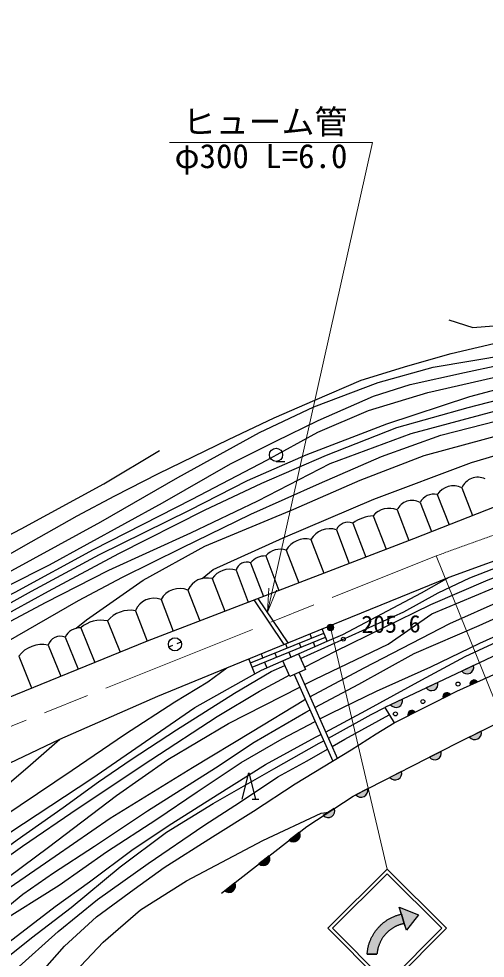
# Model space of a CAD drawing. Units: millimetres, scale not verified. Extents: x 40000 to 680000, y 20000 to 380000.
# Drawn here: x 157357 to 192755, y 240106 to 311382 of the extents above; entities that cross this region are included whole.
import ezdxf
from ezdxf.enums import TextEntityAlignment as Align

# ---------------------------------------------------------------- set-up
doc = ezdxf.new("R2010")
doc.units = ezdxf.units.MM
doc.header["$LTSCALE"] = 1000
doc.linetypes.add('CHAIN', pattern=[18.5, 12, -1.5, 3.5, -1.5])
doc.linetypes.add('DASHED', pattern=[7.5, 6, -1.5])
for name, color, linetype, lineweight in [('M-BGD', 7, 'Continuous', 25), ('M-BMK', 2, 'CHAIN', 13), ('M-STR-HTXT', 7, 'Continuous', 13), ('M-STR-STRC', 7, 'Continuous', 25)]:
    doc.layers.add(name, color=color, linetype=linetype, lineweight=lineweight)
doc.styles.add('ＭＳ ゴシック', font='')
doc.styles.get('ＭＳ ゴシック').set_extended_font_data('MS Gothic')

# ---------------------------------------------------------------- blocks, each defined once
blk = doc.blocks.new('open_arrow')
at = {"color": 0, "linetype": 'Continuous', "lineweight": -2}
blk.add_lwpolyline([(7.5, 1.25), (0, 0), (7.5, -1.25)], dxfattribs=at)

msp = doc.modelspace()

# ---------------------------------------------------------------- hatches: boundary and pattern name
at = {"layer": 'M-BGD'}
for points in [[(190981, 261891, 0.82183), (191877, 262314)], [(189159, 261032, -0.82183), (188263, 260610)], [(192174, 261076), (191603, 260819, -0.84072)], [(190112, 260121), (189553, 259838, -0.84072)], [(186473, 259765, -0.82183), (185576, 259343)], [(187447, 258773), (186889, 258491, -0.84072)], [(192453, 257330, -0.82183), (191566, 256890)], [(189403, 255801, -0.82183), (188519, 255352)], [(186406, 254278, -0.82183), (185523, 253828)], [(183820, 252963, -0.82183), (182937, 252514)], [(181297, 251469, -0.82183), (180468, 250926)], [(178658, 249668, -0.82183), (177878, 249057)], [(176363, 247871, -0.82183), (175583, 247260)], [(173762, 245832, -0.82183), (172982, 245221)]]:
    msp.add_hatch(color=256, dxfattribs=at).paths.add_polyline_path(points)
at = {"layer": 'M-STR-HTXT'}
msp.add_hatch(color=256, dxfattribs=at).paths.add_polyline_path([(181237, 265324, -1), (180798, 265085, -1)])
at = {"layer": 'M-STR-STRC'}
for points in [[(186616, 242742), (186571, 242733), (186527, 242723), (186484, 242713), (186440, 242701), (186396, 242689), (186353, 242676), (186310, 242662), (186267, 242648), (186225, 242633), (186183, 242617), (186141, 242600), (186099, 242583), (186058, 242565), (186017, 242546), (185976, 242526), (185936, 242506), (185896, 242485), (185856, 242464), (185817, 242441), (185778, 242418), (185740, 242395), (185702, 242370), (185664, 242345), (185627, 242319), (185591, 242293), (185554, 242266), (185519, 242239), (185483, 242210), (185449, 242182), (185414, 242152), (185381, 242122), (185347, 242092), (185315, 242060), (185283, 242029), (185251, 241996), (185220, 241964), (185190, 241930), (185160, 241896), (185131, 241862), (185102, 241827), (185074, 241792), (185047, 241756), (185020, 241719), (184994, 241683), (184969, 241645), (184944, 241608), (184920, 241570), (184896, 241531), (184873, 241492), (184851, 241453), (184830, 241413), (184809, 241373), (184789, 241333), (184770, 241292), (184751, 241251), (184733, 241209), (184716, 241167), (184700, 241125), (184684, 241083), (184669, 241040), (184655, 240998), (184642, 240955), (184629, 240911), (184617, 240868), (184606, 240824), (184595, 240780), (184586, 240736), (184577, 240692), (184569, 240647), (184561, 240603), (184555, 240558), (184549, 240513), (184544, 240469), (184540, 240424), (184540, 240419), (183796, 240421), (183799, 240459), (183804, 240517), (183810, 240575), (183817, 240633), (183825, 240690), (183834, 240748), (183844, 240805), (183855, 240862), (183867, 240919), (183880, 240975), (183893, 241032), (183908, 241088), (183924, 241144), (183941, 241199), (183959, 241254), (183978, 241309), (183997, 241364), (184018, 241418), (184040, 241472), (184062, 241526), (184086, 241579), (184110, 241631), (184136, 241684), (184162, 241735), (184189, 241787), (184217, 241838), (184246, 241888), (184276, 241938), (184306, 241987), (184338, 242036), (184370, 242084), (184403, 242132), (184437, 242179), (184472, 242225), (184508, 242271), (184544, 242316), (184582, 242361), (184620, 242405), (184658, 242448), (184698, 242491), (184738, 242532), (184779, 242574), (184821, 242614), (184863, 242654), (184906, 242693), (184950, 242731), (184994, 242768), (185039, 242805), (185085, 242841), (185131, 242876), (185178, 242910), (185226, 242943), (185274, 242976), (185322, 243008), (185372, 243039), (185421, 243069), (185472, 243098), (185522, 243126), (185573, 243153), (185625, 243180), (185677, 243205), (185730, 243230), (185783, 243254), (185836, 243277), (185890, 243299), (185944, 243319), (185999, 243339), (186054, 243358), (186109, 243377), (186164, 243394), (186220, 243410), (186276, 243425), (186332, 243439), (186389, 243452), (186223, 243972), (187693, 243408), (186781, 242223)], [(186389, 243452), (186332, 243439), (186276, 243425), (186220, 243410), (186164, 243394), (186109, 243377), (186054, 243358), (185999, 243339), (185944, 243319), (185890, 243299), (185836, 243277), (185783, 243254), (185730, 243230), (185677, 243205), (185625, 243180), (185573, 243153), (185522, 243126), (185472, 243098), (185421, 243069), (185372, 243039), (185322, 243008), (185274, 242976), (185226, 242943), (185178, 242910), (185131, 242876), (185085, 242841), (185039, 242805), (184994, 242768), (184950, 242731), (184906, 242693), (184863, 242654), (184821, 242614), (184779, 242574), (184738, 242532), (184698, 242491), (184658, 242448), (184620, 242405), (184582, 242361), (184544, 242316), (184508, 242271), (184472, 242225), (184437, 242179), (184403, 242132), (184370, 242084), (184338, 242036), (184306, 241987), (184276, 241938), (184246, 241888), (184217, 241838), (184189, 241787), (184162, 241735), (184136, 241684), (184110, 241631), (184086, 241579), (184062, 241526), (184040, 241472), (184018, 241418), (183997, 241364), (183978, 241309), (183959, 241254), (183941, 241199), (183924, 241144), (183908, 241088), (183893, 241032), (183880, 240975), (183867, 240919), (183855, 240862), (183844, 240805), (183834, 240748), (183825, 240690), (183817, 240633), (183810, 240575), (183804, 240517), (183799, 240459), (183796, 240421), (184540, 240419), (184544, 240469), (184549, 240513), (184555, 240558), (184561, 240603), (184569, 240647), (184577, 240692), (184586, 240736), (184595, 240780), (184606, 240824), (184617, 240868), (184629, 240911), (184642, 240955), (184655, 240998), (184669, 241040), (184684, 241083), (184700, 241125), (184716, 241167), (184733, 241209), (184751, 241251), (184770, 241292), (184789, 241333), (184809, 241373), (184830, 241413), (184851, 241453), (184873, 241492), (184896, 241531), (184920, 241570), (184944, 241608), (184969, 241645), (184994, 241683), (185020, 241719), (185047, 241756), (185074, 241792), (185102, 241827), (185131, 241862), (185160, 241896), (185190, 241930), (185220, 241964), (185251, 241996), (185283, 242029), (185315, 242060), (185347, 242092), (185381, 242122), (185414, 242152), (185449, 242182), (185483, 242210), (185519, 242239), (185554, 242266), (185591, 242293), (185627, 242319), (185664, 242345), (185702, 242370), (185740, 242395), (185778, 242418), (185817, 242441), (185856, 242464), (185896, 242485), (185936, 242506), (185976, 242526), (186017, 242546), (186058, 242565), (186099, 242583), (186141, 242600), (186183, 242617), (186225, 242633), (186267, 242648), (186310, 242662), (186353, 242676), (186396, 242689), (186440, 242701), (186484, 242713), (186527, 242723), (186571, 242733), (186616, 242742)]]:
    msp.add_hatch(color=256, dxfattribs=at).paths.add_polyline_path(points)

# ---------------------------------------------------------------- linework, layer by layer
at = {"layer": 'M-BGD'}
for p, q in [((176881, 277796), (177548, 277796)), ((189112, 275281), (190011, 272995)), ((190978, 275788), (191800, 273698)), ((187813, 274684), (188683, 272472)), ((186070, 274118), (186960, 271799)), ((182697, 273115), (183686, 270541)), ((184259, 273677), (185235, 271136)), ((181461, 272615), (182441, 270063)), ((179518, 271880), (180502, 269318)), ((177645, 271068), (178598, 268587)), ((176100, 270627), (177104, 268013)), ((173848, 269538), (174777, 267119)), ((174952, 270097), (175926, 267561)), ((172038, 268906), (172988, 266432)), ((170190, 268032), (171085, 265701)), ((168150, 267315), (169068, 264926)), ((166212, 266467), (167095, 264169)), ((162059, 265171), (163122, 262554)), ((164091, 265697), (165049, 263337)), ((160876, 264473), (161863, 262043)), ((174942, 262505), (180503, 264777)), ((175069, 262193), (180631, 264465)), ((179443, 264708), (179570, 264396)), ((180758, 264152), (180376, 265089)), ((159581, 263859), (160537, 261505)), ((168747, 263735), (169048, 263856)), ((169373, 263986), (169675, 264107)), ((177591, 263952), (177719, 263640)), ((178645, 264018), (178772, 263706)), ((179698, 264084), (179835, 263748)), ((157357, 263013), (158333, 260610)), ((175740, 263196), (175867, 262883)), ((176793, 263261), (176921, 262949)), ((177846, 263327), (178002, 262945)), ((175275, 261688), (174814, 262817)), ((175995, 262571), (176170, 262143)), ((191877, 262314), (190981, 261891)), ((178263, 261640), (181185, 255059)), ((178630, 261801), (181550, 255221)), ((189159, 261032), (188263, 260610)), ((191603, 260819), (192174, 261076)), ((186473, 259765), (185576, 259343)), ((189553, 259838), (190112, 260121)), ((185134, 259134), (185854, 257967)), ((186889, 258491), (187447, 258773)), ((192453, 257330), (191566, 256890)), ((189403, 255801), (188519, 255352)), ((186406, 254278), (185523, 253828)), ((183820, 252963), (182937, 252514)), ((175062, 252174), (175562, 252174)), ((181297, 251469), (180468, 250926)), ((178658, 249668), (177878, 249057)), ((176363, 247871), (175583, 247260)), ((173762, 245832), (172982, 245221))]:
    msp.add_line(p, q, dxfattribs=at)
at = {"layer": 'M-BGD', "linetype": 'DASHED'}
for p, q in [((177504, 263916), (175232, 267294)), ((177788, 264032), (175519, 267404))]:
    msp.add_line(p, q, dxfattribs=at)
at = {"layer": 'M-BGD'}
for points in [[(81803, 330811), (83949, 326189), (87050, 319930), (90151, 314566), (93201, 309365), (98627, 301050), (103793, 294599), (108121, 289104), (110655, 285230), (115462, 277975), (119069, 273207), (123131, 269320), (127663, 266012), (131390, 264164), (135475, 264164), (139987, 264789), (145264, 266487), (150637, 269055), (157525, 272691), (163800, 276099), (168034, 278632)], [(140900, 257358), (141834, 257676), (148899, 261239), (155232, 264897), (159377, 267106), (164182, 269555), (170420, 272386), (175494, 274816), (180999, 277647), (187147, 279912), (193830, 281725), (197693, 282460), (203230, 284337), (205108, 285545), (208545, 287899), (214221, 290550), (218072, 291950), (224787, 293699), (229004, 294784), (236769, 295834), (242821, 296408), (245347, 296646)], [(135867, 256881), (136957, 257159), (142844, 258889), (148897, 262108), (155728, 265821), (159600, 267961), (164961, 270803), (171446, 274107), (175801, 276161), (180712, 278270), (186040, 280384), (191454, 281895), (196750, 283251), (202133, 284793), (205376, 286586), (208721, 288608), (211680, 290213), (216622, 292384), (221281, 293831), (227215, 295413), (233322, 296326)], [(130469, 256998), (132803, 257367), (140619, 259483), (147159, 262223), (153023, 265032), (158325, 267963), (163494, 270733), (170313, 274094), (174713, 276343), (179166, 278304), (185277, 280645), (191599, 282731), (197587, 284324), (202849, 286036), (206686, 288034), (209364, 289684), (213195, 291832), (218021, 293886), (222661, 295473)], [(126809, 257396), (129312, 257550), (133918, 258539), (137999, 259744), (143316, 261443), (150352, 264574), (157091, 267881), (163027, 271125), (170523, 274939), (176180, 277905), (180045, 280006), (183893, 281650), (188406, 283040), (194280, 284369), (197905, 285083), (202357, 286474), (205232, 287648), (208354, 289657), (211739, 291984), (216654, 294271), (218015, 294610)], [(120648, 263392), (123963, 261398), (127738, 260048), (134276, 260048), (139164, 261029), (142693, 262010), (147430, 264009), (153384, 266800), (159683, 269965), (168255, 274665), (173412, 277610), (176858, 279335), (180081, 280900), (184286, 282740), (187048, 283630), (191191, 284550), (196395, 285665), (201091, 286800), (204927, 288641), (208702, 290881), (212293, 293089), (214534, 294255)], [(148284, 259676), (148522, 259814), (154886, 263218), (161888, 267258), (165229, 269007), (169729, 271250), (174979, 273795), (180167, 276117), (184890, 278163), (189377, 279785), (195812, 281446), (201763, 282719), (204951, 284154), (207118, 285458), (210459, 287398), (215233, 289657), (220261, 291565), (225139, 293030), (230327, 294144)], [(102965, 291542), (103805, 290416), (107339, 283989), (110178, 279439), (115784, 271368), (118933, 267486), (121127, 265750), (124418, 263649), (128226, 262339), (133863, 261639), (141969, 262766), (148625, 265356), (155177, 268645), (163587, 273214), (169419, 276573), (175635, 279984), (179749, 281933), (184637, 283794), (188812, 284951), (194524, 285903), (199765, 287243), (204000, 289314), (207901, 291873), (209546, 293030)], [(154156, 269340), (158296, 271700), (161800, 273661), (164635, 275179), (167972, 276889), (173268, 279467), (176743, 281115), (179834, 282447), (183345, 283965), (186874, 285057), (190172, 285982), (194281, 286957), (197495, 287834), (200480, 289000), (203054, 290482), (205771, 292130), (206447, 292711)], [(161711, 265137), (162505, 265769), (166801, 268791), (171479, 271367), (178226, 274167), (183263, 276369), (188132, 278245), (194369, 279931), (199156, 281085), (204980, 282803), (209467, 284903), (212500, 287235), (216351, 289112), (219597, 290130), (223193, 291593), (223563, 291682)], [(189999, 288545), (191813, 287953), (194008, 288130), (195835, 288593), (197844, 289366), (199422, 290161), (201462, 291264)], [(171284, 268918), (172115, 269591), (177430, 272008), (184304, 274935), (191702, 277710), (199569, 280038), (205233, 281978), (208745, 283515), (211453, 285109), (214794, 287081), (217881, 288353), (221763, 289976), (223115, 290477)], [(120182, 255225), (123246, 254349), (127064, 253669), (131805, 253166), (136857, 253255), (141256, 253888), (144893, 254971), (150398, 257387), (167135, 264184), (187332, 271941), (200551, 277139), (205733, 278565), (212231, 279790), (220978, 282191), (233854, 286440)], [(106227, 241946), (107599, 242685), (117660, 247243), (119932, 247987), (122481, 248131), (126922, 247740), (134390, 247229), (138231, 247542), (141128, 248280), (146330, 250246), (151160, 252312), (160480, 256734), (167915, 259992), (173137, 262133), (181871, 265700), (190013, 269016), (196008, 271185), (201835, 273141), (208399, 275155), (211371, 275936), (228828, 280280)], [(229796, 276391), (211535, 271561), (202707, 267422), (185134, 259134)], [(178737, 262851), (186586, 266384), (189188, 267827), (191590, 268967), (196534, 270879), (199311, 271839), (202358, 272964), (208399, 275155)], [(179030, 262181), (181385, 263415), (188619, 266933), (192973, 268804), (197002, 270308), (200595, 271473), (205460, 273425), (209805, 274905), (211498, 275469)], [(179045, 260866), (179840, 261272), (185387, 263935), (188712, 266225), (194130, 268514), (199450, 270434), (205791, 272756), (211037, 274602), (211667, 274852)], [(185854, 257967), (190609, 260372), (196668, 263097), (203354, 266333), (212786, 270727), (229125, 274835)], [(179455, 259941), (183561, 262141), (190063, 265513), (194034, 267264), (197605, 268765), (201928, 270374), (206484, 272245), (209661, 273402), (211900, 273997)], [(179813, 259135), (183165, 260907), (187353, 263222), (192285, 265338), (197114, 267528), (200311, 268826), (204113, 270398), (207861, 271765), (212110, 273226)], [(180203, 258257), (181055, 258707), (184504, 260377), (188631, 262220), (192344, 264013), (196171, 265731), (200057, 267492), (203459, 268990), (207129, 270470), (210071, 271681), (212179, 272672), (213249, 273364)], [(172737, 245030), (179210, 250100), (182726, 252407), (190662, 256441), (199263, 260707), (206444, 264173), (212904, 266595), (227845, 271867)], [(180758, 264152), (181960, 264679), (187930, 267836), (190013, 269016)], [(180642, 257268), (183701, 258894), (187936, 261228), (191232, 262996), (194338, 264430), (198503, 266037), (201365, 267274), (204136, 268308), (205102, 268545)], [(175275, 261688), (175781, 261972), (180758, 264152)], [(119317, 236130), (121613, 236640), (126116, 237465), (130774, 238220), (135382, 239030), (140882, 240490), (145359, 241992), (149100, 243643), (151201, 244888), (153557, 246419), (157240, 249094), (160727, 251545), (163398, 253480), (165894, 255181), (169331, 257431), (173733, 260228), (176509, 261849), (177551, 262318)], [(111671, 238917), (113206, 239357), (116675, 240139), (120428, 240707), (125281, 241020), (132033, 241631), (135652, 242159), (140016, 243068), (143844, 244221), (148923, 246527), (153276, 248946), (157474, 251721), (161415, 254381), (165370, 257084), (169212, 259559), (171716, 261081), (173137, 262133)], [(150845, 246014), (151638, 246374), (156671, 249635), (162897, 253744), (170707, 259122), (175275, 261688)], [(121994, 235231), (126873, 236080), (133039, 237439), (140054, 239210), (146667, 241647), (152323, 244850), (157646, 248620), (161870, 251483), (167368, 255155), (172417, 258455), (175621, 260371), (177660, 261463), (177876, 261576)], [(125445, 234308), (129878, 235367), (137636, 237435), (143610, 239336), (149373, 241921), (155535, 245520), (159604, 248529), (164780, 252449), (168678, 255187), (173283, 257919), (178688, 260683)], [(128235, 233844), (131338, 234435), (138037, 236183), (143258, 237882), (147692, 239900), (152002, 242510), (155880, 244937), (160116, 247841), (164303, 250722), (170543, 254572), (175075, 257305), (178991, 259693), (179102, 259752)], [(152951, 241352), (153798, 241809), (157655, 244955), (159991, 246580), (163111, 248618), (167113, 251281), (172285, 254553), (175208, 256505), (179135, 258777), (179458, 258948)], [(180851, 256797), (184102, 258586), (185134, 259134)], [(137760, 232953), (139538, 233597), (145013, 235893), (148993, 238221), (153029, 240758), (155704, 242708), (160415, 245638), (164021, 248174), (167831, 250661), (170887, 252726), (174222, 254943), (177353, 256752), (179848, 258070)], [(181128, 256171), (182094, 256723), (185473, 258583)], [(158394, 238275), (160836, 241015), (163261, 243239), (166102, 245348), (168382, 247001), (172053, 249308), (175163, 251275), (178336, 253334), (182591, 255911), (184485, 257123), (185854, 257967)], [(108138, 240637), (114720, 241233), (118495, 241762), (123329, 242415), (125859, 242771), (131211, 243142), (136590, 243854), (140982, 245047), (145982, 246655), (148975, 247990), (151028, 249220), (152988, 250536), (154718, 251829), (156465, 253263), (158044, 254612), (159450, 255833), (160480, 256734)], [(145121, 234294), (148208, 235805), (152919, 238714), (155946, 240809), (160126, 244039), (162719, 245910), (166050, 248371), (168960, 250316), (172404, 252507), (176074, 254793), (179884, 256866), (180287, 257080)], [(150865, 235830), (153406, 237723), (158323, 241658), (161333, 243957), (165056, 247049), (168561, 249673), (172099, 251848), (176722, 254480), (180149, 256411), (180499, 256603)], [(154888, 236927), (157131, 239251), (160355, 242128), (163328, 244552), (167186, 247297), (171389, 250186), (174182, 251967), (177006, 253859), (179231, 255088), (180779, 255972)], [(174312, 252174), (174812, 254174), (175312, 252174)], [(161199, 238610), (163768, 241312), (166606, 243773), (170085, 245967), (175867, 249044), (180310, 251104), (180883, 251197)]]:
    msp.add_lwpolyline(points, dxfattribs=at)
msp.add_lwpolyline([(177393, 262679), (178584, 263200), (179106, 262009), (177915, 261488)], close=True, dxfattribs=at)
for centre, radius in [((176881, 278296), 500), ((181986, 264313), 150), ((169211, 263921), 500), ((190693, 260908), 150), ((188025, 259580), 150), ((185942, 258642), 150)]:
    msp.add_circle(centre, radius, dxfattribs=at)
for centre, radius, start, end in [((192198, 275276), 1324, 65.1391, 157.22793), ((190328, 274493), 1449, 63.35664, 147.06105), ((188834, 274173), 1142, 75.9428, 153.41757), ((187208, 273580), 1260, 61.29316, 154.69603), ((185458, 272693), 1551, 66.78268, 140.61763), ((182350, 272195), 984, 69.34979, 154.70198), ((184501, 270550), 3137, 94.41604, 125.1137), ((180962, 271000), 1691, 72.83294, 148.63949), ((179129, 270212), 1713, 76.85475, 150.00838), ((177205, 269682), 1454, 72.39924, 139.47597), ((174646, 269332), 824, 68.22221, 165.4936), ((176051, 269223), 1404, 88.01646, 141.5108), ((173363, 268022), 1592, 72.24486, 146.2751), ((171636, 267364), 1593, 75.38473, 155.22136), ((169567, 266545), 1613, 67.27465, 151.44913), ((167607, 265917), 1500, 68.7599, 158.4869), ((165805, 264282), 2222, 79.46748, 140.47971), ((162006, 263909), 1263, 87.56954, 153.47682), ((163604, 263389), 2359, 78.08806, 130.91458), ((160521, 263549), 990, 68.98144, 161.76847), ((159116, 261735), 2174, 77.65906, 143.99548), ((191387, 262191), 505, 216.42122, 14.07942), ((188669, 260909), 505, 216.42122, 14.07942), ((191910, 260898), 318, 34.10183, 194.31956), ((189857, 259931), 318, 36.72024, 196.93797), ((185983, 259642), 505, 216.42122, 14.07942), ((187193, 258583), 318, 36.72024, 196.93797), ((191966, 257197), 505, 217.54913, 15.20733), ((188917, 255664), 505, 218.12148, 15.77967), ((185920, 254140), 505, 218.12148, 15.77967), ((183334, 252825), 505, 218.12148, 15.77967), ((180829, 251279), 505, 224.42744, 22.08563), ((178208, 249440), 505, 229.24437, 26.90256), ((175913, 247642), 505, 229.24437, 26.90256), ((173311, 245604), 505, 229.24437, 26.90256)]:
    msp.add_arc(centre, radius, start, end, dxfattribs=at)
at = {"layer": 'M-BMK'}
msp.add_line((146782, 253708), (189037, 270630), dxfattribs=at)
msp.add_arc((269160, 55037), 230000, 103.2202, 110.38701, dxfattribs=at)
at = {"layer": 'M-STR-HTXT'}
for p, q in [((189037, 270630), (199178, 245492)), ((181017, 265205), (185316, 246874))]:
    msp.add_line(p, q, dxfattribs=at)
msp.add_lwpolyline([(176229, 266350), (184199, 302001), (168799, 302001)], dxfattribs=at)
msp.add_circle((181017, 265205), 250, dxfattribs=at)
at = {"layer": 'M-STR-STRC'}
for p, q in [((180816, 242374), (185316, 246874)), ((189817, 242374), (185316, 246874)), ((181170, 242374), (185316, 246521)), ((189463, 242374), (185316, 246521)), ((186781, 242223), (186223, 243972)), ((186223, 243972), (187693, 243408)), ((187693, 243408), (186781, 242223)), ((180816, 242374), (185316, 237874)), ((181170, 242374), (185316, 238227)), ((185316, 238227), (189463, 242374)), ((185317, 237874), (189817, 242374)), ((183796, 240421), (184540, 240419))]:
    msp.add_line(p, q, dxfattribs=at)
for points in [[(186223, 243972), (187693, 243408), (186781, 242223)], [(186223, 243972), (187693, 243408), (186781, 242223)], [(186389, 243452), (186223, 243972), (187693, 243408), (186781, 242223), (186616, 242742)], [(186389, 243452), (186616, 242742), (186616, 242742), (186571, 242733), (186527, 242723), (186484, 242713), (186440, 242701), (186396, 242689), (186353, 242676), (186310, 242662), (186267, 242648), (186225, 242633), (186183, 242617), (186141, 242600), (186099, 242583), (186058, 242565), (186017, 242546), (185976, 242526), (185936, 242506), (185896, 242485), (185856, 242464), (185817, 242441), (185778, 242418), (185740, 242395), (185702, 242370), (185664, 242345), (185627, 242319), (185591, 242293), (185554, 242266), (185519, 242239), (185483, 242210), (185449, 242182), (185414, 242152), (185381, 242122), (185347, 242092), (185315, 242060), (185283, 242029), (185251, 241996), (185220, 241964), (185190, 241930), (185160, 241896), (185131, 241862), (185102, 241827), (185074, 241792), (185047, 241756), (185020, 241719), (184994, 241683), (184969, 241645), (184944, 241608), (184920, 241570), (184896, 241531), (184873, 241492), (184851, 241453), (184830, 241413), (184809, 241373), (184789, 241333), (184770, 241292), (184751, 241251), (184733, 241209), (184716, 241167), (184700, 241125), (184684, 241083), (184669, 241040), (184655, 240998), (184642, 240955), (184629, 240911), (184617, 240868), (184606, 240824), (184595, 240780), (184586, 240736), (184577, 240692), (184569, 240647), (184561, 240603), (184555, 240558), (184549, 240513), (184544, 240469), (184540, 240424), (184540, 240419), (184540, 240419), (183796, 240421), (183796, 240421), (183799, 240459), (183804, 240517), (183810, 240575), (183817, 240633), (183825, 240690), (183834, 240748), (183844, 240805), (183855, 240862), (183867, 240919), (183880, 240975), (183893, 241032), (183908, 241088), (183924, 241144), (183941, 241199), (183959, 241254), (183978, 241309), (183997, 241364), (184018, 241418), (184040, 241472), (184062, 241526), (184086, 241579), (184110, 241631), (184136, 241684), (184162, 241735), (184189, 241787), (184217, 241838), (184246, 241888), (184276, 241938), (184306, 241987), (184338, 242036), (184370, 242084), (184403, 242132), (184437, 242179), (184472, 242225), (184508, 242271), (184544, 242316), (184582, 242361), (184620, 242405), (184658, 242448), (184698, 242491), (184738, 242532), (184779, 242574), (184821, 242614), (184863, 242654), (184906, 242693), (184950, 242731), (184994, 242768), (185039, 242805), (185085, 242841), (185131, 242876), (185178, 242910), (185226, 242943), (185274, 242976), (185322, 243008), (185372, 243039), (185421, 243069), (185472, 243098), (185522, 243126), (185573, 243153), (185625, 243180), (185677, 243205), (185730, 243230), (185783, 243254), (185836, 243277), (185890, 243299), (185944, 243319), (185999, 243339), (186054, 243358), (186109, 243377), (186164, 243394), (186220, 243410), (186276, 243425), (186332, 243439)]]:
    msp.add_lwpolyline(points, close=True, dxfattribs=at)

# ---------------------------------------------------------------- block references
at = {"layer": 'M-STR-HTXT', "xscale": 240, "yscale": 240, "rotation": 77.4}
msp.add_blockref('open_arrow', (176229, 266350), dxfattribs=at)

# ---------------------------------------------------------------- texts
at = {"layer": 'M-BGD', "style": 'ＭＳ ゴシック'}
msp.add_text('205.6', height=1320, rotation=0.643, dxfattribs=at).set_placement((183371, 264381), align=Align.BOTTOM_LEFT)
at = {"layer": 'M-STR-HTXT', "style": 'ＭＳ ゴシック'}
for s, p in [('ヒューム管', (182299, 302101)), ('φ300 L=6.0', (182299, 299501))]:
    msp.add_text(s, height=1833, dxfattribs=at).set_placement(p, align=Align.BOTTOM_RIGHT)

doc.saveas('drawing.dxf')
